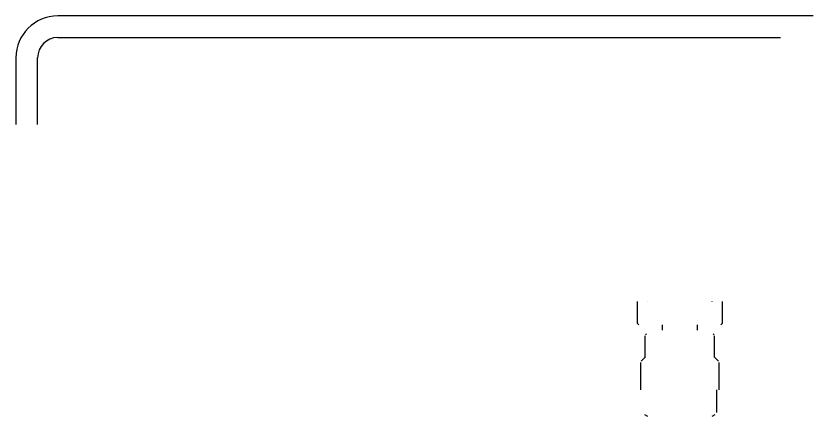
# Model space of a CAD drawing. Extents: x 14808 to 20058, y -13198 to -11680.
# Drawn here: x 15052.3 to 15113.4, y -13197.5 to -13166.9 of the extents above; entities that cross this region are included whole.
import ezdxf

# ---------------------------------------------------------------- set-up
doc = ezdxf.new("R2010")
doc.units = 0
doc.header["$LTSCALE"] = 7
doc.header["$MEASUREMENT"] = 0
doc.layers.get('0').update_dxf_attribs({"color": 2, "linetype": 'CONTINUOUS'})
doc.layers.add('Layer 5', color=7, linetype='CONTINUOUS')
doc.layers.add('명함1', color=7, linetype='CONTINUOUS')

# ---------------------------------------------------------------- blocks, each defined once
blk = doc.blocks.new('block 7')
at = {"layer": 'Layer 5', "color": 9, "lineweight": 25, "true_color": 0xc4c4c4}
blk.add_lwpolyline([(144.51, 183.99), (-99.55, 183.99)], dxfattribs=at)
blk = doc.blocks.new('block 8')
at = {"layer": 'Layer 5', "color": 9, "lineweight": 25, "true_color": 0xc4c4c4}
blk.add_lwpolyline([(-99.55, 177), (134.01, 177)], dxfattribs=at)
blk = doc.blocks.new('block 9')
at = {"layer": 'Layer 5', "color": 9, "lineweight": 25, "true_color": 0xc4c4c4}
blk.add_lwpolyline([(-106.05, 148.94), (-106.05, 170.49)], dxfattribs=at)
blk = doc.blocks.new('block 10')
at = {"layer": 'Layer 5', "color": 9, "lineweight": 25, "true_color": 0xc4c4c4}
blk.add_lwpolyline([(-113.05, 170.49), (-113.05, 148.94)], dxfattribs=at)
blk = doc.blocks.new('block 11')
at = {"layer": 'Layer 5', "color": 9, "lineweight": 25, "true_color": 0xc4c4c4}
blk.add_open_spline([(-99.55, 177), (-103.14, 177), (-106.05, 174.08), (-106.05, 170.49)], degree=3, dxfattribs=at)
blk = doc.blocks.new('block 12')
at = {"layer": 'Layer 5', "color": 9, "lineweight": 25, "true_color": 0xc4c4c4}
blk.add_open_spline([(-99.55, 183.99), (-107, 183.99), (-113.05, 177.95), (-113.05, 170.49)], degree=3, dxfattribs=at)
blk = doc.blocks.new('block 13')
at = {"layer": 'Layer 5', "color": 9, "lineweight": 25, "true_color": 0xc4c4c4}
blk.add_lwpolyline([(87.7, 91.69), (87.7, 84.69)], dxfattribs=at)
blk = doc.blocks.new('block 14')
at = {"layer": 'Layer 5', "color": 9, "lineweight": 25, "true_color": 0xc4c4c4}
blk.add_lwpolyline([(115.2, 84.69), (115.2, 91.69)], dxfattribs=at)
blk = doc.blocks.new('block 15')
at = {"layer": 'Layer 5', "color": 9, "lineweight": 25, "true_color": 0xc4c4c4}
blk.add_lwpolyline([(87.7, 84.69), (88.2, 84.19)], dxfattribs=at)
blk = doc.blocks.new('block 16')
at = {"layer": 'Layer 5', "color": 9, "lineweight": 25, "true_color": 0xc4c4c4}
blk.add_lwpolyline([(114.7, 84.19), (115.2, 84.69)], dxfattribs=at)
blk = doc.blocks.new('block 17')
at = {"layer": 'Layer 5', "color": 9, "lineweight": 25, "true_color": 0xc4c4c4}
blk.add_lwpolyline([(111.95, 91.69), (111.95, 91.87)], dxfattribs=at)
blk = doc.blocks.new('block 18')
at = {"layer": 'Layer 5', "color": 9, "lineweight": 25, "true_color": 0xc4c4c4}
blk.add_lwpolyline([(90.95, 91.72), (90.95, 91.69)], dxfattribs=at)
blk = doc.blocks.new('block 19')
at = {"layer": 'Layer 5', "color": 9, "lineweight": 25, "true_color": 0xc4c4c4}
blk.add_lwpolyline([(95.7, 84.19), (95.7, 82.5)], dxfattribs=at)
blk = doc.blocks.new('block 20')
at = {"layer": 'Layer 5', "color": 9, "lineweight": 25, "true_color": 0xc4c4c4}
blk.add_lwpolyline([(107.2, 82.5), (107.2, 84.19)], dxfattribs=at)
blk = doc.blocks.new('block 21')
at = {"layer": 'Layer 5', "color": 9, "lineweight": 25, "true_color": 0xc4c4c4}
blk.add_lwpolyline([(114.15, 63.16), (114.15, 72.02)], dxfattribs=at)
blk = doc.blocks.new('block 22')
at = {"layer": 'Layer 5', "color": 9, "lineweight": 25, "true_color": 0xc4c4c4}
blk.add_lwpolyline([(88.75, 72.02), (88.75, 63.16)], dxfattribs=at)
blk = doc.blocks.new('block 23')
at = {"layer": 'Layer 5', "color": 9, "lineweight": 25, "true_color": 0xc4c4c4}
blk.add_lwpolyline([(113.95, 72.41), (112.53, 73.79)], dxfattribs=at)
blk = doc.blocks.new('block 24')
at = {"layer": 'Layer 5', "color": 9, "lineweight": 25, "true_color": 0xc4c4c4}
blk.add_lwpolyline([(90.38, 73.79), (88.95, 72.41)], dxfattribs=at)
blk = doc.blocks.new('block 25')
at = {"layer": 'Layer 5', "color": 9, "lineweight": 25, "true_color": 0xc4c4c4}
blk.add_lwpolyline([(112.7, 73.62), (112.7, 80.59)], dxfattribs=at)
blk = doc.blocks.new('block 26')
at = {"layer": 'Layer 5', "color": 9, "lineweight": 25, "true_color": 0xc4c4c4}
blk.add_lwpolyline([(90.2, 80.59), (90.2, 73.62)], dxfattribs=at)
blk = doc.blocks.new('block 27')
at = {"layer": 'Layer 5', "color": 9, "lineweight": 25, "true_color": 0xc4c4c4}
blk.add_lwpolyline([(112.53, 80.93), (112.23, 81.22)], dxfattribs=at)
blk = doc.blocks.new('block 28')
at = {"layer": 'Layer 5', "color": 9, "lineweight": 25, "true_color": 0xc4c4c4}
blk.add_lwpolyline([(90.67, 81.22), (90.38, 80.93)], dxfattribs=at)
blk = doc.blocks.new('block 29')
at = {"layer": 'Layer 5', "color": 9, "lineweight": 25, "true_color": 0xc4c4c4}
blk.add_lwpolyline([(90.03, 55.21), (90.98, 54.7)], dxfattribs=at)
blk = doc.blocks.new('block 30')
at = {"layer": 'Layer 5', "color": 9, "lineweight": 25, "true_color": 0xc4c4c4}
blk.add_lwpolyline([(111.93, 54.7), (112.88, 55.21)], dxfattribs=at)
blk = doc.blocks.new('block 31')
at = {"layer": 'Layer 5', "color": 9, "lineweight": 25, "true_color": 0xc4c4c4}
blk.add_lwpolyline([(113.45, 55.85), (113.45, 63.16)], dxfattribs=at)
blk = doc.blocks.new('A$C060B093A')
at = {"layer": '명함1', "xscale": 0.3120717204000001, "yscale": 0.3120717204000001, "zscale": 0.3120717204000001}
for name in ['block 12', 'block 11', 'block 8', 'block 10', 'block 9', 'block 13', 'block 18', 'block 17', 'block 14', 'block 15', 'block 19', 'block 20', 'block 16', 'block 28', 'block 27', 'block 26', 'block 25', 'block 24', 'block 23', 'block 22', 'block 21', 'block 31', 'block 29', 'block 30']:
    blk.add_blockref(name, (-62.154, -128.943), dxfattribs=at)

msp = doc.modelspace()

# ---------------------------------------------------------------- block references
at = {"lineweight": 15, "xscale": 0.76, "yscale": 0.76, "zscale": 0.76}
msp.add_blockref('A$C060B093A', (15126.36, -13112.524), dxfattribs=at)
at = {"layer": '명함1', "lineweight": 15, "xscale": 0.237174507504, "yscale": 0.237174507504, "zscale": 0.237174507504}
msp.add_blockref('block 7', (15079.123, -13210.521), dxfattribs=at)

doc.saveas('drawing.dxf')
